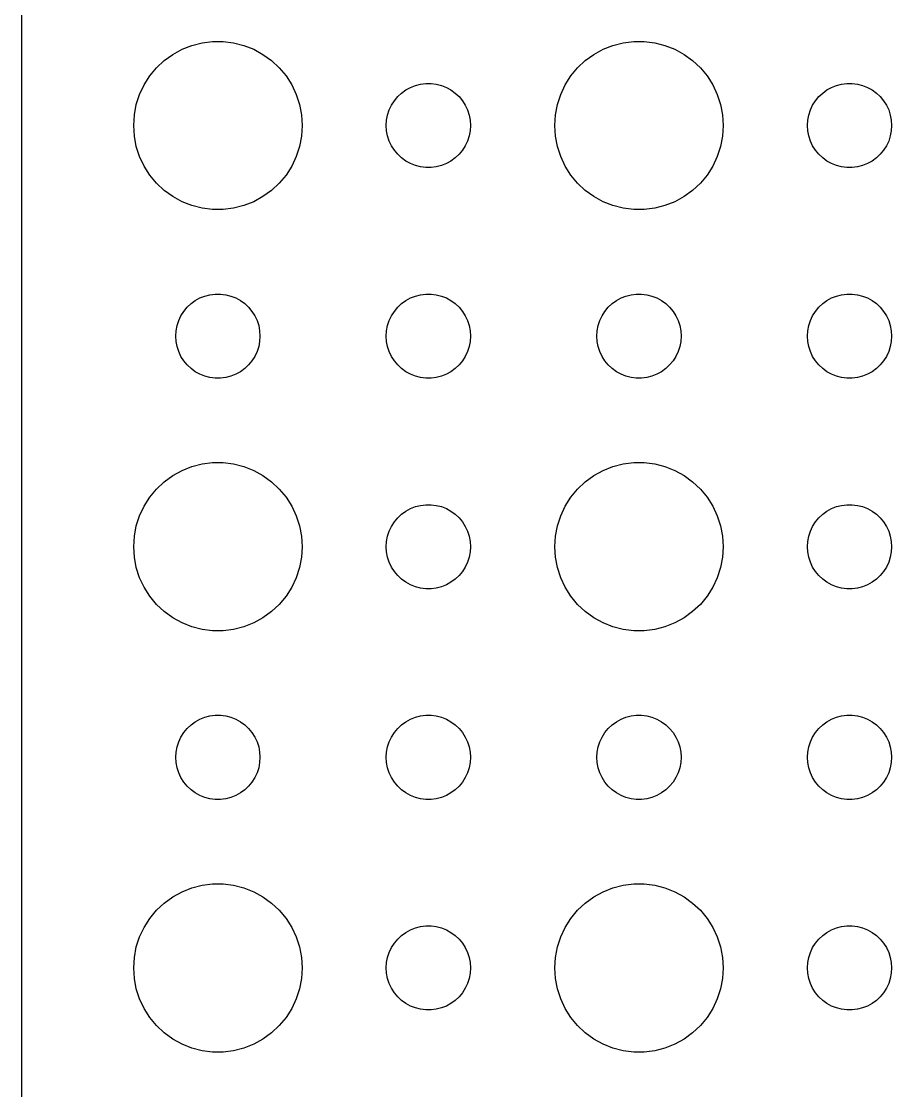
# Model space of a CAD drawing. Header units: metres. Extents: x -134 to 134, y -134 to 134.
# Drawn here: x -134.5 to -103.5, y 63.13 to 101.21 of the extents above; entities that cross this region are included whole.
import ezdxf

# ---------------------------------------------------------------- set-up
doc = ezdxf.new("R2010")
doc.units = ezdxf.units.M

msp = doc.modelspace()

# ---------------------------------------------------------------- linework, layer by layer
for p, q in [((-134.5, 129.5), (-134.5, -129.5)), ((-129.107, 100.033), (-128.777, 100.214)), ((-128.777, 100.214), (-128.427, 100.353)), ((-128.427, 100.353), (-128.062, 100.447)), ((-128.062, 100.447), (-127.688, 100.494)), ((-127.688, 100.494), (-127.312, 100.494)), ((-127.312, 100.494), (-126.938, 100.447)), ((-126.938, 100.447), (-126.573, 100.353)), ((-126.573, 100.353), (-126.223, 100.214)), ((-126.223, 100.214), (-125.893, 100.033)), ((-114.107, 100.033), (-113.777, 100.214)), ((-113.777, 100.214), (-113.427, 100.353)), ((-113.427, 100.353), (-113.062, 100.447)), ((-113.062, 100.447), (-112.688, 100.494)), ((-112.688, 100.494), (-112.312, 100.494)), ((-112.312, 100.494), (-111.938, 100.447)), ((-111.938, 100.447), (-111.573, 100.353)), ((-111.573, 100.353), (-111.223, 100.214)), ((-111.223, 100.214), (-110.893, 100.033)), ((-129.687, 99.5536), (-129.412, 99.8115)), ((-129.412, 99.8115), (-129.107, 100.033)), ((-125.893, 100.033), (-125.588, 99.8115)), ((-125.588, 99.8115), (-125.313, 99.5536)), ((-114.687, 99.5536), (-114.412, 99.8115)), ((-114.412, 99.8115), (-114.107, 100.033)), ((-110.893, 100.033), (-110.588, 99.8115)), ((-110.588, 99.8115), (-110.313, 99.5536)), ((-129.927, 99.2634), (-129.687, 99.5536)), ((-125.313, 99.5536), (-125.073, 99.2634)), ((-114.927, 99.2634), (-114.687, 99.5536)), ((-110.313, 99.5536), (-110.073, 99.2634)), ((-130.129, 98.9453), (-129.927, 99.2634)), ((-125.073, 99.2634), (-124.871, 98.9453)), ((-115.129, 98.9453), (-114.927, 99.2634)), ((-110.073, 99.2634), (-109.871, 98.9453)), ((-130.289, 98.6044), (-130.129, 98.9453)), ((-124.871, 98.9453), (-124.711, 98.6044)), ((-121.093, 98.5268), (-120.956, 98.6558)), ((-120.956, 98.6558), (-120.804, 98.7665)), ((-120.804, 98.7665), (-120.639, 98.8572)), ((-120.639, 98.8572), (-120.464, 98.9266)), ((-120.464, 98.9266), (-120.281, 98.9734)), ((-120.281, 98.9734), (-120.094, 98.997)), ((-120.094, 98.997), (-119.906, 98.997)), ((-119.906, 98.997), (-119.719, 98.9734)), ((-119.719, 98.9734), (-119.536, 98.9266)), ((-119.536, 98.9266), (-119.361, 98.8572)), ((-119.361, 98.8572), (-119.196, 98.7665)), ((-119.196, 98.7665), (-119.044, 98.6558)), ((-119.044, 98.6558), (-118.907, 98.5268)), ((-115.289, 98.6044), (-115.129, 98.9453)), ((-109.871, 98.9453), (-109.711, 98.6044)), ((-106.093, 98.5268), (-105.956, 98.6558)), ((-105.956, 98.6558), (-105.804, 98.7665)), ((-105.804, 98.7665), (-105.639, 98.8572)), ((-105.639, 98.8572), (-105.464, 98.9266)), ((-105.464, 98.9266), (-105.281, 98.9734)), ((-105.281, 98.9734), (-105.094, 98.997)), ((-105.094, 98.997), (-104.906, 98.997)), ((-104.906, 98.997), (-104.719, 98.9734)), ((-104.719, 98.9734), (-104.536, 98.9266)), ((-104.536, 98.9266), (-104.361, 98.8572)), ((-104.361, 98.8572), (-104.196, 98.7665)), ((-104.196, 98.7665), (-104.044, 98.6558)), ((-104.044, 98.6558), (-103.907, 98.5268)), ((-130.476, 97.876), (-130.406, 98.2461)), ((-130.406, 98.2461), (-130.289, 98.6044)), ((-124.711, 98.6044), (-124.594, 98.2461)), ((-124.594, 98.2461), (-124.524, 97.876)), ((-121.314, 98.2226), (-121.214, 98.3817)), ((-121.214, 98.3817), (-121.093, 98.5268)), ((-118.907, 98.5268), (-118.786, 98.3817)), ((-118.786, 98.3817), (-118.686, 98.2226)), ((-115.476, 97.876), (-115.406, 98.2461)), ((-115.406, 98.2461), (-115.289, 98.6044)), ((-109.711, 98.6044), (-109.594, 98.2461)), ((-109.594, 98.2461), (-109.524, 97.876)), ((-106.314, 98.2226), (-106.214, 98.3817)), ((-106.214, 98.3817), (-106.093, 98.5268)), ((-103.907, 98.5268), (-103.786, 98.3817)), ((-103.786, 98.3817), (-103.686, 98.2226)), ((-130.5, 97.5), (-130.476, 97.876)), ((-124.524, 97.876), (-124.5, 97.5)), ((-121.488, 97.688), (-121.453, 97.873)), ((-121.453, 97.873), (-121.395, 98.0522)), ((-121.395, 98.0522), (-121.314, 98.2226)), ((-118.686, 98.2226), (-118.605, 98.0522)), ((-118.605, 98.0522), (-118.547, 97.873)), ((-118.547, 97.873), (-118.512, 97.688)), ((-115.5, 97.5), (-115.476, 97.876)), ((-109.524, 97.876), (-109.5, 97.5)), ((-106.488, 97.688), (-106.453, 97.873)), ((-106.453, 97.873), (-106.395, 98.0522)), ((-106.395, 98.0522), (-106.314, 98.2226)), ((-103.686, 98.2226), (-103.605, 98.0522)), ((-103.605, 98.0522), (-103.547, 97.873)), ((-103.547, 97.873), (-103.512, 97.688)), ((-130.476, 97.124), (-130.5, 97.5)), ((-124.5, 97.5), (-124.524, 97.124)), ((-121.5, 97.5), (-121.488, 97.688)), ((-121.488, 97.312), (-121.5, 97.5)), ((-118.512, 97.688), (-118.5, 97.5)), ((-118.5, 97.5), (-118.512, 97.312)), ((-115.476, 97.124), (-115.5, 97.5)), ((-109.5, 97.5), (-109.524, 97.124)), ((-106.5, 97.5), (-106.488, 97.688)), ((-106.488, 97.312), (-106.5, 97.5)), ((-103.512, 97.688), (-103.5, 97.5)), ((-103.5, 97.5), (-103.512, 97.312)), ((-130.406, 96.7539), (-130.476, 97.124)), ((-124.524, 97.124), (-124.594, 96.7539)), ((-121.453, 97.127), (-121.488, 97.312)), ((-121.395, 96.9478), (-121.453, 97.127)), ((-118.547, 97.127), (-118.605, 96.9478)), ((-118.512, 97.312), (-118.547, 97.127)), ((-115.406, 96.7539), (-115.476, 97.124)), ((-109.524, 97.124), (-109.594, 96.7539)), ((-106.453, 97.127), (-106.488, 97.312)), ((-106.395, 96.9478), (-106.453, 97.127)), ((-103.547, 97.127), (-103.605, 96.9478)), ((-103.512, 97.312), (-103.547, 97.127)), ((-130.289, 96.3956), (-130.406, 96.7539)), ((-124.594, 96.7539), (-124.711, 96.3956)), ((-121.314, 96.7774), (-121.395, 96.9478)), ((-121.214, 96.6183), (-121.314, 96.7774)), ((-118.686, 96.7774), (-118.786, 96.6183)), ((-118.605, 96.9478), (-118.686, 96.7774)), ((-115.289, 96.3956), (-115.406, 96.7539)), ((-109.594, 96.7539), (-109.711, 96.3956)), ((-106.314, 96.7774), (-106.395, 96.9478)), ((-106.214, 96.6183), (-106.314, 96.7774)), ((-103.686, 96.7774), (-103.786, 96.6183)), ((-103.605, 96.9478), (-103.686, 96.7774)), ((-130.129, 96.0547), (-130.289, 96.3956)), ((-124.711, 96.3956), (-124.871, 96.0547)), ((-121.093, 96.4732), (-121.214, 96.6183)), ((-120.956, 96.3442), (-121.093, 96.4732)), ((-120.804, 96.2335), (-120.956, 96.3442)), ((-119.044, 96.3442), (-119.196, 96.2335)), ((-118.907, 96.4732), (-119.044, 96.3442)), ((-118.786, 96.6183), (-118.907, 96.4732)), ((-115.129, 96.0547), (-115.289, 96.3956)), ((-109.711, 96.3956), (-109.871, 96.0547)), ((-106.093, 96.4732), (-106.214, 96.6183)), ((-105.956, 96.3442), (-106.093, 96.4732)), ((-105.804, 96.2335), (-105.956, 96.3442)), ((-104.044, 96.3442), (-104.196, 96.2335)), ((-103.907, 96.4732), (-104.044, 96.3442)), ((-103.786, 96.6183), (-103.907, 96.4732)), ((-129.927, 95.7366), (-130.129, 96.0547)), ((-124.871, 96.0547), (-125.073, 95.7366)), ((-120.639, 96.1428), (-120.804, 96.2335)), ((-120.464, 96.0734), (-120.639, 96.1428)), ((-120.281, 96.0266), (-120.464, 96.0734)), ((-120.094, 96.003), (-120.281, 96.0266)), ((-119.906, 96.003), (-120.094, 96.003)), ((-119.719, 96.0266), (-119.906, 96.003)), ((-119.536, 96.0734), (-119.719, 96.0266)), ((-119.361, 96.1428), (-119.536, 96.0734)), ((-119.196, 96.2335), (-119.361, 96.1428)), ((-114.927, 95.7366), (-115.129, 96.0547)), ((-109.871, 96.0547), (-110.073, 95.7366)), ((-105.639, 96.1428), (-105.804, 96.2335)), ((-105.464, 96.0734), (-105.639, 96.1428)), ((-105.281, 96.0266), (-105.464, 96.0734)), ((-105.094, 96.003), (-105.281, 96.0266)), ((-104.906, 96.003), (-105.094, 96.003)), ((-104.719, 96.0266), (-104.906, 96.003)), ((-104.536, 96.0734), (-104.719, 96.0266)), ((-104.361, 96.1428), (-104.536, 96.0734)), ((-104.196, 96.2335), (-104.361, 96.1428)), ((-129.687, 95.4464), (-129.927, 95.7366)), ((-125.073, 95.7366), (-125.313, 95.4464)), ((-114.687, 95.4464), (-114.927, 95.7366)), ((-110.073, 95.7366), (-110.313, 95.4464)), ((-129.412, 95.1885), (-129.687, 95.4464)), ((-125.313, 95.4464), (-125.588, 95.1885)), ((-114.412, 95.1885), (-114.687, 95.4464)), ((-110.313, 95.4464), (-110.588, 95.1885)), ((-129.107, 94.967), (-129.412, 95.1885)), ((-128.777, 94.7855), (-129.107, 94.967)), ((-125.893, 94.967), (-126.223, 94.7855)), ((-125.588, 95.1885), (-125.893, 94.967)), ((-114.107, 94.967), (-114.412, 95.1885)), ((-113.777, 94.7855), (-114.107, 94.967)), ((-110.893, 94.967), (-111.223, 94.7855)), ((-110.588, 95.1885), (-110.893, 94.967)), ((-128.427, 94.6468), (-128.777, 94.7855)), ((-128.062, 94.5531), (-128.427, 94.6468)), ((-127.688, 94.5059), (-128.062, 94.5531)), ((-127.312, 94.5059), (-127.688, 94.5059)), ((-126.938, 94.5531), (-127.312, 94.5059)), ((-126.573, 94.6468), (-126.938, 94.5531)), ((-126.223, 94.7855), (-126.573, 94.6468)), ((-113.427, 94.6468), (-113.777, 94.7855)), ((-113.062, 94.5531), (-113.427, 94.6468)), ((-112.688, 94.5059), (-113.062, 94.5531)), ((-112.312, 94.5059), (-112.688, 94.5059)), ((-111.938, 94.5531), (-112.312, 94.5059)), ((-111.573, 94.6468), (-111.938, 94.5531)), ((-111.223, 94.7855), (-111.573, 94.6468)), ((-128.139, 91.3572), (-127.964, 91.4266)), ((-127.964, 91.4266), (-127.781, 91.4734)), ((-127.781, 91.4734), (-127.594, 91.497)), ((-127.594, 91.497), (-127.406, 91.497)), ((-127.406, 91.497), (-127.219, 91.4734)), ((-127.219, 91.4734), (-127.036, 91.4266)), ((-127.036, 91.4266), (-126.861, 91.3572)), ((-120.639, 91.3572), (-120.464, 91.4266)), ((-120.464, 91.4266), (-120.281, 91.4734)), ((-120.281, 91.4734), (-120.094, 91.497)), ((-120.094, 91.497), (-119.906, 91.497)), ((-119.906, 91.497), (-119.719, 91.4734)), ((-119.719, 91.4734), (-119.536, 91.4266)), ((-119.536, 91.4266), (-119.361, 91.3572)), ((-113.139, 91.3572), (-112.964, 91.4266)), ((-112.964, 91.4266), (-112.781, 91.4734)), ((-112.781, 91.4734), (-112.594, 91.497)), ((-112.594, 91.497), (-112.406, 91.497)), ((-112.406, 91.497), (-112.219, 91.4734)), ((-112.219, 91.4734), (-112.036, 91.4266)), ((-112.036, 91.4266), (-111.861, 91.3572)), ((-105.639, 91.3572), (-105.464, 91.4266)), ((-105.464, 91.4266), (-105.281, 91.4734)), ((-105.281, 91.4734), (-105.094, 91.497)), ((-105.094, 91.497), (-104.906, 91.497)), ((-104.906, 91.497), (-104.719, 91.4734)), ((-104.719, 91.4734), (-104.536, 91.4266)), ((-104.536, 91.4266), (-104.361, 91.3572)), ((-128.714, 90.8817), (-128.593, 91.0268)), ((-128.593, 91.0268), (-128.456, 91.1558)), ((-128.456, 91.1558), (-128.304, 91.2665)), ((-128.304, 91.2665), (-128.139, 91.3572)), ((-126.861, 91.3572), (-126.696, 91.2665)), ((-126.696, 91.2665), (-126.544, 91.1558)), ((-126.544, 91.1558), (-126.407, 91.0268)), ((-126.407, 91.0268), (-126.286, 90.8817)), ((-121.214, 90.8817), (-121.093, 91.0268)), ((-121.093, 91.0268), (-120.956, 91.1558)), ((-120.956, 91.1558), (-120.804, 91.2665)), ((-120.804, 91.2665), (-120.639, 91.3572)), ((-119.361, 91.3572), (-119.196, 91.2665)), ((-119.196, 91.2665), (-119.044, 91.1558)), ((-119.044, 91.1558), (-118.907, 91.0268)), ((-118.907, 91.0268), (-118.786, 90.8817)), ((-113.714, 90.8817), (-113.593, 91.0268)), ((-113.593, 91.0268), (-113.456, 91.1558)), ((-113.456, 91.1558), (-113.304, 91.2665)), ((-113.304, 91.2665), (-113.139, 91.3572)), ((-111.861, 91.3572), (-111.696, 91.2665)), ((-111.696, 91.2665), (-111.544, 91.1558)), ((-111.544, 91.1558), (-111.407, 91.0268)), ((-111.407, 91.0268), (-111.286, 90.8817)), ((-106.214, 90.8817), (-106.093, 91.0268)), ((-106.093, 91.0268), (-105.956, 91.1558)), ((-105.956, 91.1558), (-105.804, 91.2665)), ((-105.804, 91.2665), (-105.639, 91.3572)), ((-104.361, 91.3572), (-104.196, 91.2665)), ((-104.196, 91.2665), (-104.044, 91.1558)), ((-104.044, 91.1558), (-103.907, 91.0268)), ((-103.907, 91.0268), (-103.786, 90.8817)), ((-128.895, 90.5522), (-128.814, 90.7226)), ((-128.814, 90.7226), (-128.714, 90.8817)), ((-126.286, 90.8817), (-126.186, 90.7226)), ((-126.186, 90.7226), (-126.105, 90.5522)), ((-121.395, 90.5522), (-121.314, 90.7226)), ((-121.314, 90.7226), (-121.214, 90.8817)), ((-118.786, 90.8817), (-118.686, 90.7226)), ((-118.686, 90.7226), (-118.605, 90.5522)), ((-113.895, 90.5522), (-113.814, 90.7226)), ((-113.814, 90.7226), (-113.714, 90.8817)), ((-111.286, 90.8817), (-111.186, 90.7226)), ((-111.186, 90.7226), (-111.105, 90.5522)), ((-106.395, 90.5522), (-106.314, 90.7226)), ((-106.314, 90.7226), (-106.214, 90.8817)), ((-103.786, 90.8817), (-103.686, 90.7226)), ((-103.686, 90.7226), (-103.605, 90.5522)), ((-128.988, 90.188), (-128.953, 90.373)), ((-128.953, 90.373), (-128.895, 90.5522)), ((-126.105, 90.5522), (-126.047, 90.373)), ((-126.047, 90.373), (-126.012, 90.188)), ((-121.488, 90.188), (-121.453, 90.373)), ((-121.453, 90.373), (-121.395, 90.5522)), ((-118.605, 90.5522), (-118.547, 90.373)), ((-118.547, 90.373), (-118.512, 90.188)), ((-113.988, 90.188), (-113.953, 90.373)), ((-113.953, 90.373), (-113.895, 90.5522)), ((-111.105, 90.5522), (-111.047, 90.373)), ((-111.047, 90.373), (-111.012, 90.188)), ((-106.488, 90.188), (-106.453, 90.373)), ((-106.453, 90.373), (-106.395, 90.5522)), ((-103.605, 90.5522), (-103.547, 90.373)), ((-103.547, 90.373), (-103.512, 90.188)), ((-129, 90), (-128.988, 90.188)), ((-128.988, 89.812), (-129, 90)), ((-126.012, 90.188), (-126, 90)), ((-126, 90), (-126.012, 89.812)), ((-121.5, 90), (-121.488, 90.188)), ((-121.488, 89.812), (-121.5, 90)), ((-118.512, 90.188), (-118.5, 90)), ((-118.5, 90), (-118.512, 89.812)), ((-114, 90), (-113.988, 90.188)), ((-113.988, 89.812), (-114, 90)), ((-111.012, 90.188), (-111, 90)), ((-111, 90), (-111.012, 89.812)), ((-106.5, 90), (-106.488, 90.188)), ((-106.488, 89.812), (-106.5, 90)), ((-103.512, 90.188), (-103.5, 90)), ((-103.5, 90), (-103.512, 89.812)), ((-128.953, 89.627), (-128.988, 89.812)), ((-128.895, 89.4478), (-128.953, 89.627)), ((-126.047, 89.627), (-126.105, 89.4478)), ((-126.012, 89.812), (-126.047, 89.627)), ((-121.453, 89.627), (-121.488, 89.812)), ((-121.395, 89.4478), (-121.453, 89.627)), ((-118.547, 89.627), (-118.605, 89.4478)), ((-118.512, 89.812), (-118.547, 89.627)), ((-113.953, 89.627), (-113.988, 89.812)), ((-113.895, 89.4478), (-113.953, 89.627)), ((-111.047, 89.627), (-111.105, 89.4478)), ((-111.012, 89.812), (-111.047, 89.627)), ((-106.453, 89.627), (-106.488, 89.812)), ((-106.395, 89.4478), (-106.453, 89.627)), ((-103.547, 89.627), (-103.605, 89.4478)), ((-103.512, 89.812), (-103.547, 89.627)), ((-128.814, 89.2774), (-128.895, 89.4478)), ((-128.714, 89.1183), (-128.814, 89.2774)), ((-128.593, 88.9732), (-128.714, 89.1183)), ((-126.286, 89.1183), (-126.407, 88.9732)), ((-126.186, 89.2774), (-126.286, 89.1183)), ((-126.105, 89.4478), (-126.186, 89.2774)), ((-121.314, 89.2774), (-121.395, 89.4478)), ((-121.214, 89.1183), (-121.314, 89.2774)), ((-121.093, 88.9732), (-121.214, 89.1183)), ((-118.786, 89.1183), (-118.907, 88.9732)), ((-118.686, 89.2774), (-118.786, 89.1183)), ((-118.605, 89.4478), (-118.686, 89.2774)), ((-113.814, 89.2774), (-113.895, 89.4478)), ((-113.714, 89.1183), (-113.814, 89.2774)), ((-113.593, 88.9732), (-113.714, 89.1183)), ((-111.286, 89.1183), (-111.407, 88.9732)), ((-111.186, 89.2774), (-111.286, 89.1183)), ((-111.105, 89.4478), (-111.186, 89.2774)), ((-106.314, 89.2774), (-106.395, 89.4478)), ((-106.214, 89.1183), (-106.314, 89.2774)), ((-106.093, 88.9732), (-106.214, 89.1183)), ((-103.786, 89.1183), (-103.907, 88.9732)), ((-103.686, 89.2774), (-103.786, 89.1183)), ((-103.605, 89.4478), (-103.686, 89.2774)), ((-128.456, 88.8442), (-128.593, 88.9732)), ((-128.304, 88.7335), (-128.456, 88.8442)), ((-128.139, 88.6428), (-128.304, 88.7335)), ((-126.696, 88.7335), (-126.861, 88.6428)), ((-126.544, 88.8442), (-126.696, 88.7335)), ((-126.407, 88.9732), (-126.544, 88.8442)), ((-120.956, 88.8442), (-121.093, 88.9732)), ((-120.804, 88.7335), (-120.956, 88.8442)), ((-120.639, 88.6428), (-120.804, 88.7335)), ((-119.196, 88.7335), (-119.361, 88.6428)), ((-119.044, 88.8442), (-119.196, 88.7335)), ((-118.907, 88.9732), (-119.044, 88.8442)), ((-113.456, 88.8442), (-113.593, 88.9732)), ((-113.304, 88.7335), (-113.456, 88.8442)), ((-113.139, 88.6428), (-113.304, 88.7335)), ((-111.696, 88.7335), (-111.861, 88.6428)), ((-111.544, 88.8442), (-111.696, 88.7335)), ((-111.407, 88.9732), (-111.544, 88.8442)), ((-105.956, 88.8442), (-106.093, 88.9732)), ((-105.804, 88.7335), (-105.956, 88.8442)), ((-105.639, 88.6428), (-105.804, 88.7335)), ((-104.196, 88.7335), (-104.361, 88.6428)), ((-104.044, 88.8442), (-104.196, 88.7335)), ((-103.907, 88.9732), (-104.044, 88.8442)), ((-127.964, 88.5734), (-128.139, 88.6428)), ((-127.781, 88.5266), (-127.964, 88.5734)), ((-127.594, 88.503), (-127.781, 88.5266)), ((-127.406, 88.503), (-127.594, 88.503)), ((-127.219, 88.5266), (-127.406, 88.503)), ((-127.036, 88.5734), (-127.219, 88.5266)), ((-126.861, 88.6428), (-127.036, 88.5734)), ((-120.464, 88.5734), (-120.639, 88.6428)), ((-120.281, 88.5266), (-120.464, 88.5734)), ((-120.094, 88.503), (-120.281, 88.5266)), ((-119.906, 88.503), (-120.094, 88.503)), ((-119.719, 88.5266), (-119.906, 88.503)), ((-119.536, 88.5734), (-119.719, 88.5266)), ((-119.361, 88.6428), (-119.536, 88.5734)), ((-112.964, 88.5734), (-113.139, 88.6428)), ((-112.781, 88.5266), (-112.964, 88.5734)), ((-112.594, 88.503), (-112.781, 88.5266)), ((-112.406, 88.503), (-112.594, 88.503)), ((-112.219, 88.5266), (-112.406, 88.503)), ((-112.036, 88.5734), (-112.219, 88.5266)), ((-111.861, 88.6428), (-112.036, 88.5734)), ((-105.464, 88.5734), (-105.639, 88.6428)), ((-105.281, 88.5266), (-105.464, 88.5734)), ((-105.094, 88.503), (-105.281, 88.5266)), ((-104.906, 88.503), (-105.094, 88.503)), ((-104.719, 88.5266), (-104.906, 88.503)), ((-104.536, 88.5734), (-104.719, 88.5266)), ((-104.361, 88.6428), (-104.536, 88.5734)), ((-128.777, 85.2145), (-128.427, 85.3532)), ((-128.427, 85.3532), (-128.062, 85.4469)), ((-128.062, 85.4469), (-127.688, 85.4941)), ((-127.688, 85.4941), (-127.312, 85.4941)), ((-127.312, 85.4941), (-126.938, 85.4469)), ((-126.938, 85.4469), (-126.573, 85.3532)), ((-126.573, 85.3532), (-126.223, 85.2145)), ((-113.777, 85.2145), (-113.427, 85.3532)), ((-113.427, 85.3532), (-113.062, 85.4469)), ((-113.062, 85.4469), (-112.688, 85.4941)), ((-112.688, 85.4941), (-112.312, 85.4941)), ((-112.312, 85.4941), (-111.938, 85.4469)), ((-111.938, 85.4469), (-111.573, 85.3532)), ((-111.573, 85.3532), (-111.223, 85.2145)), ((-129.412, 84.8115), (-129.107, 85.033)), ((-129.107, 85.033), (-128.777, 85.2145)), ((-126.223, 85.2145), (-125.893, 85.033)), ((-125.893, 85.033), (-125.588, 84.8115)), ((-114.412, 84.8115), (-114.107, 85.033)), ((-114.107, 85.033), (-113.777, 85.2145)), ((-111.223, 85.2145), (-110.893, 85.033)), ((-110.893, 85.033), (-110.588, 84.8115)), ((-129.927, 84.2634), (-129.687, 84.5536)), ((-129.687, 84.5536), (-129.412, 84.8115)), ((-125.588, 84.8115), (-125.313, 84.5536)), ((-125.313, 84.5536), (-125.073, 84.2634)), ((-114.927, 84.2634), (-114.687, 84.5536)), ((-114.687, 84.5536), (-114.412, 84.8115)), ((-110.588, 84.8115), (-110.313, 84.5536)), ((-110.313, 84.5536), (-110.073, 84.2634)), ((-130.129, 83.9453), (-129.927, 84.2634)), ((-125.073, 84.2634), (-124.871, 83.9453)), ((-115.129, 83.9453), (-114.927, 84.2634)), ((-110.073, 84.2634), (-109.871, 83.9453)), ((-130.289, 83.6044), (-130.129, 83.9453)), ((-124.871, 83.9453), (-124.711, 83.6044)), ((-120.804, 83.7665), (-120.639, 83.8572)), ((-120.639, 83.8572), (-120.464, 83.9266)), ((-120.464, 83.9266), (-120.281, 83.9734)), ((-120.281, 83.9734), (-120.094, 83.997)), ((-120.094, 83.997), (-119.906, 83.997)), ((-119.906, 83.997), (-119.719, 83.9734)), ((-119.719, 83.9734), (-119.536, 83.9266)), ((-119.536, 83.9266), (-119.361, 83.8572)), ((-119.361, 83.8572), (-119.196, 83.7665)), ((-115.289, 83.6044), (-115.129, 83.9453)), ((-109.871, 83.9453), (-109.711, 83.6044)), ((-105.804, 83.7665), (-105.639, 83.8572)), ((-105.639, 83.8572), (-105.464, 83.9266)), ((-105.464, 83.9266), (-105.281, 83.9734)), ((-105.281, 83.9734), (-105.094, 83.997)), ((-105.094, 83.997), (-104.906, 83.997)), ((-104.906, 83.997), (-104.719, 83.9734)), ((-104.719, 83.9734), (-104.536, 83.9266)), ((-104.536, 83.9266), (-104.361, 83.8572)), ((-104.361, 83.8572), (-104.196, 83.7665)), ((-130.406, 83.2461), (-130.289, 83.6044)), ((-124.711, 83.6044), (-124.594, 83.2461)), ((-121.214, 83.3817), (-121.093, 83.5268)), ((-121.093, 83.5268), (-120.956, 83.6558)), ((-120.956, 83.6558), (-120.804, 83.7665)), ((-119.196, 83.7665), (-119.044, 83.6558)), ((-119.044, 83.6558), (-118.907, 83.5268)), ((-118.907, 83.5268), (-118.786, 83.3817)), ((-115.406, 83.2461), (-115.289, 83.6044)), ((-109.711, 83.6044), (-109.594, 83.2461)), ((-106.214, 83.3817), (-106.093, 83.5268)), ((-106.093, 83.5268), (-105.956, 83.6558)), ((-105.956, 83.6558), (-105.804, 83.7665)), ((-104.196, 83.7665), (-104.044, 83.6558)), ((-104.044, 83.6558), (-103.907, 83.5268)), ((-103.907, 83.5268), (-103.786, 83.3817)), ((-130.476, 82.876), (-130.406, 83.2461)), ((-124.594, 83.2461), (-124.524, 82.876)), ((-121.453, 82.873), (-121.395, 83.0522)), ((-121.395, 83.0522), (-121.314, 83.2226)), ((-121.314, 83.2226), (-121.214, 83.3817)), ((-118.786, 83.3817), (-118.686, 83.2226)), ((-118.686, 83.2226), (-118.605, 83.0522)), ((-118.605, 83.0522), (-118.547, 82.873)), ((-115.476, 82.876), (-115.406, 83.2461)), ((-109.594, 83.2461), (-109.524, 82.876)), ((-106.453, 82.873), (-106.395, 83.0522)), ((-106.395, 83.0522), (-106.314, 83.2226)), ((-106.314, 83.2226), (-106.214, 83.3817)), ((-103.786, 83.3817), (-103.686, 83.2226)), ((-103.686, 83.2226), (-103.605, 83.0522)), ((-103.605, 83.0522), (-103.547, 82.873)), ((-130.5, 82.5), (-130.476, 82.876)), ((-124.524, 82.876), (-124.5, 82.5)), ((-121.5, 82.5), (-121.488, 82.688)), ((-121.488, 82.688), (-121.453, 82.873)), ((-118.547, 82.873), (-118.512, 82.688)), ((-118.512, 82.688), (-118.5, 82.5)), ((-115.5, 82.5), (-115.476, 82.876)), ((-109.524, 82.876), (-109.5, 82.5)), ((-106.5, 82.5), (-106.488, 82.688)), ((-106.488, 82.688), (-106.453, 82.873)), ((-103.547, 82.873), (-103.512, 82.688)), ((-103.512, 82.688), (-103.5, 82.5)), ((-130.476, 82.124), (-130.5, 82.5)), ((-124.5, 82.5), (-124.524, 82.124)), ((-121.488, 82.312), (-121.5, 82.5)), ((-121.453, 82.127), (-121.488, 82.312)), ((-118.512, 82.312), (-118.547, 82.127)), ((-118.5, 82.5), (-118.512, 82.312)), ((-115.476, 82.124), (-115.5, 82.5)), ((-109.5, 82.5), (-109.524, 82.124)), ((-106.488, 82.312), (-106.5, 82.5)), ((-106.453, 82.127), (-106.488, 82.312)), ((-103.512, 82.312), (-103.547, 82.127)), ((-103.5, 82.5), (-103.512, 82.312)), ((-130.406, 81.7539), (-130.476, 82.124)), ((-124.524, 82.124), (-124.594, 81.7539)), ((-121.395, 81.9478), (-121.453, 82.127)), ((-121.314, 81.7774), (-121.395, 81.9478)), ((-118.605, 81.9478), (-118.686, 81.7774)), ((-118.547, 82.127), (-118.605, 81.9478)), ((-115.406, 81.7539), (-115.476, 82.124)), ((-109.524, 82.124), (-109.594, 81.7539)), ((-106.395, 81.9478), (-106.453, 82.127)), ((-106.314, 81.7774), (-106.395, 81.9478)), ((-103.605, 81.9478), (-103.686, 81.7774)), ((-103.547, 82.127), (-103.605, 81.9478)), ((-130.289, 81.3956), (-130.406, 81.7539)), ((-124.594, 81.7539), (-124.711, 81.3956)), ((-121.214, 81.6183), (-121.314, 81.7774)), ((-121.093, 81.4732), (-121.214, 81.6183)), ((-118.786, 81.6183), (-118.907, 81.4732)), ((-118.686, 81.7774), (-118.786, 81.6183)), ((-115.289, 81.3956), (-115.406, 81.7539)), ((-109.594, 81.7539), (-109.711, 81.3956)), ((-106.214, 81.6183), (-106.314, 81.7774)), ((-106.093, 81.4732), (-106.214, 81.6183)), ((-103.786, 81.6183), (-103.907, 81.4732)), ((-103.686, 81.7774), (-103.786, 81.6183)), ((-130.129, 81.0547), (-130.289, 81.3956)), ((-124.711, 81.3956), (-124.871, 81.0547)), ((-120.956, 81.3442), (-121.093, 81.4732)), ((-120.804, 81.2335), (-120.956, 81.3442)), ((-120.639, 81.1428), (-120.804, 81.2335)), ((-120.464, 81.0734), (-120.639, 81.1428)), ((-119.361, 81.1428), (-119.536, 81.0734)), ((-119.196, 81.2335), (-119.361, 81.1428)), ((-119.044, 81.3442), (-119.196, 81.2335)), ((-118.907, 81.4732), (-119.044, 81.3442)), ((-115.129, 81.0547), (-115.289, 81.3956)), ((-109.711, 81.3956), (-109.871, 81.0547)), ((-105.956, 81.3442), (-106.093, 81.4732)), ((-105.804, 81.2335), (-105.956, 81.3442)), ((-105.639, 81.1428), (-105.804, 81.2335)), ((-105.464, 81.0734), (-105.639, 81.1428)), ((-104.361, 81.1428), (-104.536, 81.0734)), ((-104.196, 81.2335), (-104.361, 81.1428)), ((-104.044, 81.3442), (-104.196, 81.2335)), ((-103.907, 81.4732), (-104.044, 81.3442)), ((-129.927, 80.7366), (-130.129, 81.0547)), ((-129.687, 80.4464), (-129.927, 80.7366)), ((-125.073, 80.7366), (-125.313, 80.4464)), ((-124.871, 81.0547), (-125.073, 80.7366)), ((-120.281, 81.0266), (-120.464, 81.0734)), ((-120.094, 81.003), (-120.281, 81.0266)), ((-119.906, 81.003), (-120.094, 81.003)), ((-119.719, 81.0266), (-119.906, 81.003)), ((-119.536, 81.0734), (-119.719, 81.0266)), ((-114.927, 80.7366), (-115.129, 81.0547)), ((-114.687, 80.4464), (-114.927, 80.7366)), ((-110.073, 80.7366), (-110.313, 80.4464)), ((-109.871, 81.0547), (-110.073, 80.7366)), ((-105.281, 81.0266), (-105.464, 81.0734)), ((-105.094, 81.003), (-105.281, 81.0266)), ((-104.906, 81.003), (-105.094, 81.003)), ((-104.719, 81.0266), (-104.906, 81.003)), ((-104.536, 81.0734), (-104.719, 81.0266)), ((-129.412, 80.1885), (-129.687, 80.4464)), ((-125.313, 80.4464), (-125.588, 80.1885)), ((-114.412, 80.1885), (-114.687, 80.4464)), ((-110.313, 80.4464), (-110.588, 80.1885)), ((-129.107, 79.967), (-129.412, 80.1885)), ((-128.777, 79.7855), (-129.107, 79.967)), ((-125.893, 79.967), (-126.223, 79.7855)), ((-125.588, 80.1885), (-125.893, 79.967)), ((-114.107, 79.967), (-114.412, 80.1885)), ((-113.777, 79.7855), (-114.107, 79.967)), ((-110.893, 79.967), (-111.223, 79.7855)), ((-110.588, 80.1885), (-110.893, 79.967)), ((-128.427, 79.6468), (-128.777, 79.7855)), ((-128.062, 79.5531), (-128.427, 79.6468)), ((-126.573, 79.6468), (-126.938, 79.5531)), ((-126.223, 79.7855), (-126.573, 79.6468)), ((-113.427, 79.6468), (-113.777, 79.7855)), ((-113.062, 79.5531), (-113.427, 79.6468)), ((-111.573, 79.6468), (-111.938, 79.5531)), ((-111.223, 79.7855), (-111.573, 79.6468)), ((-127.688, 79.5059), (-128.062, 79.5531)), ((-127.312, 79.5059), (-127.688, 79.5059)), ((-126.938, 79.5531), (-127.312, 79.5059)), ((-112.688, 79.5059), (-113.062, 79.5531)), ((-112.312, 79.5059), (-112.688, 79.5059)), ((-111.938, 79.5531), (-112.312, 79.5059)), ((-128.593, 76.0268), (-128.456, 76.1558)), ((-128.456, 76.1558), (-128.304, 76.2665)), ((-128.304, 76.2665), (-128.139, 76.3572)), ((-128.139, 76.3572), (-127.964, 76.4266)), ((-127.964, 76.4266), (-127.781, 76.4734)), ((-127.781, 76.4734), (-127.594, 76.497)), ((-127.594, 76.497), (-127.406, 76.497)), ((-127.406, 76.497), (-127.219, 76.4734)), ((-127.219, 76.4734), (-127.036, 76.4266)), ((-127.036, 76.4266), (-126.861, 76.3572)), ((-126.861, 76.3572), (-126.696, 76.2665)), ((-126.696, 76.2665), (-126.544, 76.1558)), ((-126.544, 76.1558), (-126.407, 76.0268)), ((-121.093, 76.0268), (-120.956, 76.1558)), ((-120.956, 76.1558), (-120.804, 76.2665)), ((-120.804, 76.2665), (-120.639, 76.3572)), ((-120.639, 76.3572), (-120.464, 76.4266)), ((-120.464, 76.4266), (-120.281, 76.4734)), ((-120.281, 76.4734), (-120.094, 76.497)), ((-120.094, 76.497), (-119.906, 76.497)), ((-119.906, 76.497), (-119.719, 76.4734)), ((-119.719, 76.4734), (-119.536, 76.4266)), ((-119.536, 76.4266), (-119.361, 76.3572)), ((-119.361, 76.3572), (-119.196, 76.2665)), ((-119.196, 76.2665), (-119.044, 76.1558)), ((-119.044, 76.1558), (-118.907, 76.0268)), ((-113.593, 76.0268), (-113.456, 76.1558)), ((-113.456, 76.1558), (-113.304, 76.2665)), ((-113.304, 76.2665), (-113.139, 76.3572)), ((-113.139, 76.3572), (-112.964, 76.4266)), ((-112.964, 76.4266), (-112.781, 76.4734)), ((-112.781, 76.4734), (-112.594, 76.497)), ((-112.594, 76.497), (-112.406, 76.497)), ((-112.406, 76.497), (-112.219, 76.4734)), ((-112.219, 76.4734), (-112.036, 76.4266)), ((-112.036, 76.4266), (-111.861, 76.3572)), ((-111.861, 76.3572), (-111.696, 76.2665)), ((-111.696, 76.2665), (-111.544, 76.1558)), ((-111.544, 76.1558), (-111.407, 76.0268)), ((-106.093, 76.0268), (-105.956, 76.1558)), ((-105.956, 76.1558), (-105.804, 76.2665)), ((-105.804, 76.2665), (-105.639, 76.3572)), ((-105.639, 76.3572), (-105.464, 76.4266)), ((-105.464, 76.4266), (-105.281, 76.4734)), ((-105.281, 76.4734), (-105.094, 76.497)), ((-105.094, 76.497), (-104.906, 76.497)), ((-104.906, 76.497), (-104.719, 76.4734)), ((-104.719, 76.4734), (-104.536, 76.4266)), ((-104.536, 76.4266), (-104.361, 76.3572)), ((-104.361, 76.3572), (-104.196, 76.2665)), ((-104.196, 76.2665), (-104.044, 76.1558)), ((-104.044, 76.1558), (-103.907, 76.0268)), ((-128.814, 75.7226), (-128.714, 75.8817)), ((-128.714, 75.8817), (-128.593, 76.0268)), ((-126.407, 76.0268), (-126.286, 75.8817)), ((-126.286, 75.8817), (-126.186, 75.7226)), ((-121.314, 75.7226), (-121.214, 75.8817)), ((-121.214, 75.8817), (-121.093, 76.0268)), ((-118.907, 76.0268), (-118.786, 75.8817)), ((-118.786, 75.8817), (-118.686, 75.7226)), ((-113.814, 75.7226), (-113.714, 75.8817)), ((-113.714, 75.8817), (-113.593, 76.0268)), ((-111.407, 76.0268), (-111.286, 75.8817)), ((-111.286, 75.8817), (-111.186, 75.7226)), ((-106.314, 75.7226), (-106.214, 75.8817)), ((-106.214, 75.8817), (-106.093, 76.0268)), ((-103.907, 76.0268), (-103.786, 75.8817)), ((-103.786, 75.8817), (-103.686, 75.7226)), ((-128.953, 75.373), (-128.895, 75.5522)), ((-128.895, 75.5522), (-128.814, 75.7226)), ((-126.186, 75.7226), (-126.105, 75.5522)), ((-126.105, 75.5522), (-126.047, 75.373)), ((-121.453, 75.373), (-121.395, 75.5522)), ((-121.395, 75.5522), (-121.314, 75.7226)), ((-118.686, 75.7226), (-118.605, 75.5522)), ((-118.605, 75.5522), (-118.547, 75.373)), ((-113.953, 75.373), (-113.895, 75.5522)), ((-113.895, 75.5522), (-113.814, 75.7226)), ((-111.186, 75.7226), (-111.105, 75.5522)), ((-111.105, 75.5522), (-111.047, 75.373)), ((-106.453, 75.373), (-106.395, 75.5522)), ((-106.395, 75.5522), (-106.314, 75.7226)), ((-103.686, 75.7226), (-103.605, 75.5522)), ((-103.605, 75.5522), (-103.547, 75.373)), ((-129, 75), (-128.988, 75.188)), ((-128.988, 75.188), (-128.953, 75.373)), ((-126.047, 75.373), (-126.012, 75.188)), ((-126.012, 75.188), (-126, 75)), ((-121.5, 75), (-121.488, 75.188)), ((-121.488, 75.188), (-121.453, 75.373)), ((-118.547, 75.373), (-118.512, 75.188)), ((-118.512, 75.188), (-118.5, 75)), ((-114, 75), (-113.988, 75.188)), ((-113.988, 75.188), (-113.953, 75.373)), ((-111.047, 75.373), (-111.012, 75.188)), ((-111.012, 75.188), (-111, 75)), ((-106.5, 75), (-106.488, 75.188)), ((-106.488, 75.188), (-106.453, 75.373)), ((-103.547, 75.373), (-103.512, 75.188)), ((-103.512, 75.188), (-103.5, 75)), ((-128.988, 74.812), (-129, 75)), ((-128.953, 74.627), (-128.988, 74.812)), ((-126.012, 74.812), (-126.047, 74.627)), ((-126, 75), (-126.012, 74.812)), ((-121.488, 74.812), (-121.5, 75)), ((-121.453, 74.627), (-121.488, 74.812)), ((-118.512, 74.812), (-118.547, 74.627)), ((-118.5, 75), (-118.512, 74.812)), ((-113.988, 74.812), (-114, 75)), ((-113.953, 74.627), (-113.988, 74.812)), ((-111.012, 74.812), (-111.047, 74.627)), ((-111, 75), (-111.012, 74.812)), ((-106.488, 74.812), (-106.5, 75)), ((-106.453, 74.627), (-106.488, 74.812)), ((-103.512, 74.812), (-103.547, 74.627)), ((-103.5, 75), (-103.512, 74.812)), ((-128.895, 74.4478), (-128.953, 74.627)), ((-128.814, 74.2774), (-128.895, 74.4478)), ((-128.714, 74.1183), (-128.814, 74.2774)), ((-126.186, 74.2774), (-126.286, 74.1183)), ((-126.105, 74.4478), (-126.186, 74.2774)), ((-126.047, 74.627), (-126.105, 74.4478)), ((-121.395, 74.4478), (-121.453, 74.627)), ((-121.314, 74.2774), (-121.395, 74.4478)), ((-121.214, 74.1183), (-121.314, 74.2774)), ((-118.686, 74.2774), (-118.786, 74.1183)), ((-118.605, 74.4478), (-118.686, 74.2774)), ((-118.547, 74.627), (-118.605, 74.4478)), ((-113.895, 74.4478), (-113.953, 74.627)), ((-113.814, 74.2774), (-113.895, 74.4478)), ((-113.714, 74.1183), (-113.814, 74.2774)), ((-111.186, 74.2774), (-111.286, 74.1183)), ((-111.105, 74.4478), (-111.186, 74.2774)), ((-111.047, 74.627), (-111.105, 74.4478)), ((-106.395, 74.4478), (-106.453, 74.627)), ((-106.314, 74.2774), (-106.395, 74.4478)), ((-106.214, 74.1183), (-106.314, 74.2774)), ((-103.686, 74.2774), (-103.786, 74.1183)), ((-103.605, 74.4478), (-103.686, 74.2774)), ((-103.547, 74.627), (-103.605, 74.4478)), ((-128.593, 73.9732), (-128.714, 74.1183)), ((-128.456, 73.8442), (-128.593, 73.9732)), ((-126.407, 73.9732), (-126.544, 73.8442)), ((-126.286, 74.1183), (-126.407, 73.9732)), ((-121.093, 73.9732), (-121.214, 74.1183)), ((-120.956, 73.8442), (-121.093, 73.9732)), ((-118.907, 73.9732), (-119.044, 73.8442)), ((-118.786, 74.1183), (-118.907, 73.9732)), ((-113.593, 73.9732), (-113.714, 74.1183)), ((-113.456, 73.8442), (-113.593, 73.9732)), ((-111.407, 73.9732), (-111.544, 73.8442)), ((-111.286, 74.1183), (-111.407, 73.9732)), ((-106.093, 73.9732), (-106.214, 74.1183)), ((-105.956, 73.8442), (-106.093, 73.9732)), ((-103.907, 73.9732), (-104.044, 73.8442)), ((-103.786, 74.1183), (-103.907, 73.9732)), ((-128.304, 73.7335), (-128.456, 73.8442)), ((-128.139, 73.6428), (-128.304, 73.7335)), ((-127.964, 73.5734), (-128.139, 73.6428)), ((-127.781, 73.5266), (-127.964, 73.5734)), ((-127.594, 73.503), (-127.781, 73.5266)), ((-127.406, 73.503), (-127.594, 73.503)), ((-127.219, 73.5266), (-127.406, 73.503)), ((-127.036, 73.5734), (-127.219, 73.5266)), ((-126.861, 73.6428), (-127.036, 73.5734)), ((-126.696, 73.7335), (-126.861, 73.6428)), ((-126.544, 73.8442), (-126.696, 73.7335)), ((-120.804, 73.7335), (-120.956, 73.8442)), ((-120.639, 73.6428), (-120.804, 73.7335)), ((-120.464, 73.5734), (-120.639, 73.6428)), ((-120.281, 73.5266), (-120.464, 73.5734)), ((-120.094, 73.503), (-120.281, 73.5266)), ((-119.906, 73.503), (-120.094, 73.503)), ((-119.719, 73.5266), (-119.906, 73.503)), ((-119.536, 73.5734), (-119.719, 73.5266)), ((-119.361, 73.6428), (-119.536, 73.5734)), ((-119.196, 73.7335), (-119.361, 73.6428)), ((-119.044, 73.8442), (-119.196, 73.7335)), ((-113.304, 73.7335), (-113.456, 73.8442)), ((-113.139, 73.6428), (-113.304, 73.7335)), ((-112.964, 73.5734), (-113.139, 73.6428)), ((-112.781, 73.5266), (-112.964, 73.5734)), ((-112.594, 73.503), (-112.781, 73.5266)), ((-112.406, 73.503), (-112.594, 73.503)), ((-112.219, 73.5266), (-112.406, 73.503)), ((-112.036, 73.5734), (-112.219, 73.5266)), ((-111.861, 73.6428), (-112.036, 73.5734)), ((-111.696, 73.7335), (-111.861, 73.6428)), ((-111.544, 73.8442), (-111.696, 73.7335)), ((-105.804, 73.7335), (-105.956, 73.8442)), ((-105.639, 73.6428), (-105.804, 73.7335)), ((-105.464, 73.5734), (-105.639, 73.6428)), ((-105.281, 73.5266), (-105.464, 73.5734)), ((-105.094, 73.503), (-105.281, 73.5266)), ((-104.906, 73.503), (-105.094, 73.503)), ((-104.719, 73.5266), (-104.906, 73.503)), ((-104.536, 73.5734), (-104.719, 73.5266)), ((-104.361, 73.6428), (-104.536, 73.5734)), ((-104.196, 73.7335), (-104.361, 73.6428)), ((-104.044, 73.8442), (-104.196, 73.7335)), ((-128.427, 70.3532), (-128.062, 70.4469)), ((-128.062, 70.4469), (-127.688, 70.4941)), ((-127.688, 70.4941), (-127.312, 70.4941)), ((-127.312, 70.4941), (-126.938, 70.4469)), ((-126.938, 70.4469), (-126.573, 70.3532)), ((-113.427, 70.3532), (-113.062, 70.4469)), ((-113.062, 70.4469), (-112.688, 70.4941)), ((-112.688, 70.4941), (-112.312, 70.4941)), ((-112.312, 70.4941), (-111.938, 70.4469)), ((-111.938, 70.4469), (-111.573, 70.3532)), ((-129.107, 70.033), (-128.777, 70.2145)), ((-128.777, 70.2145), (-128.427, 70.3532)), ((-126.573, 70.3532), (-126.223, 70.2145)), ((-126.223, 70.2145), (-125.893, 70.033)), ((-114.107, 70.033), (-113.777, 70.2145)), ((-113.777, 70.2145), (-113.427, 70.3532)), ((-111.573, 70.3532), (-111.223, 70.2145)), ((-111.223, 70.2145), (-110.893, 70.033)), ((-129.687, 69.5536), (-129.412, 69.8115)), ((-129.412, 69.8115), (-129.107, 70.033)), ((-125.893, 70.033), (-125.588, 69.8115)), ((-125.588, 69.8115), (-125.313, 69.5536)), ((-114.687, 69.5536), (-114.412, 69.8115)), ((-114.412, 69.8115), (-114.107, 70.033)), ((-110.893, 70.033), (-110.588, 69.8115)), ((-110.588, 69.8115), (-110.313, 69.5536)), ((-129.927, 69.2634), (-129.687, 69.5536)), ((-125.313, 69.5536), (-125.073, 69.2634)), ((-114.927, 69.2634), (-114.687, 69.5536)), ((-110.313, 69.5536), (-110.073, 69.2634)), ((-130.289, 68.6044), (-130.129, 68.9453)), ((-130.129, 68.9453), (-129.927, 69.2634)), ((-125.073, 69.2634), (-124.871, 68.9453)), ((-124.871, 68.9453), (-124.711, 68.6044)), ((-120.639, 68.8572), (-120.464, 68.9266)), ((-120.464, 68.9266), (-120.281, 68.9734)), ((-120.281, 68.9734), (-120.094, 68.997)), ((-120.094, 68.997), (-119.906, 68.997)), ((-119.906, 68.997), (-119.719, 68.9734)), ((-119.719, 68.9734), (-119.536, 68.9266)), ((-119.536, 68.9266), (-119.361, 68.8572)), ((-115.289, 68.6044), (-115.129, 68.9453)), ((-115.129, 68.9453), (-114.927, 69.2634)), ((-110.073, 69.2634), (-109.871, 68.9453)), ((-109.871, 68.9453), (-109.711, 68.6044)), ((-105.639, 68.8572), (-105.464, 68.9266)), ((-105.464, 68.9266), (-105.281, 68.9734)), ((-105.281, 68.9734), (-105.094, 68.997)), ((-105.094, 68.997), (-104.906, 68.997)), ((-104.906, 68.997), (-104.719, 68.9734)), ((-104.719, 68.9734), (-104.536, 68.9266)), ((-104.536, 68.9266), (-104.361, 68.8572)), ((-130.406, 68.2461), (-130.289, 68.6044)), ((-124.711, 68.6044), (-124.594, 68.2461)), ((-121.093, 68.5268), (-120.956, 68.6558)), ((-120.956, 68.6558), (-120.804, 68.7665)), ((-120.804, 68.7665), (-120.639, 68.8572)), ((-119.361, 68.8572), (-119.196, 68.7665)), ((-119.196, 68.7665), (-119.044, 68.6558)), ((-119.044, 68.6558), (-118.907, 68.5268)), ((-115.406, 68.2461), (-115.289, 68.6044)), ((-109.711, 68.6044), (-109.594, 68.2461)), ((-106.093, 68.5268), (-105.956, 68.6558)), ((-105.956, 68.6558), (-105.804, 68.7665)), ((-105.804, 68.7665), (-105.639, 68.8572)), ((-104.361, 68.8572), (-104.196, 68.7665)), ((-104.196, 68.7665), (-104.044, 68.6558)), ((-104.044, 68.6558), (-103.907, 68.5268)), ((-130.476, 67.876), (-130.406, 68.2461)), ((-124.594, 68.2461), (-124.524, 67.876)), ((-121.395, 68.0522), (-121.314, 68.2226)), ((-121.314, 68.2226), (-121.214, 68.3817)), ((-121.214, 68.3817), (-121.093, 68.5268)), ((-118.907, 68.5268), (-118.786, 68.3817)), ((-118.786, 68.3817), (-118.686, 68.2226)), ((-118.686, 68.2226), (-118.605, 68.0522)), ((-115.476, 67.876), (-115.406, 68.2461)), ((-109.594, 68.2461), (-109.524, 67.876)), ((-106.395, 68.0522), (-106.314, 68.2226)), ((-106.314, 68.2226), (-106.214, 68.3817)), ((-106.214, 68.3817), (-106.093, 68.5268)), ((-103.907, 68.5268), (-103.786, 68.3817)), ((-103.786, 68.3817), (-103.686, 68.2226)), ((-103.686, 68.2226), (-103.605, 68.0522)), ((-130.5, 67.5), (-130.476, 67.876)), ((-124.524, 67.876), (-124.5, 67.5)), ((-121.488, 67.688), (-121.453, 67.873)), ((-121.453, 67.873), (-121.395, 68.0522)), ((-118.605, 68.0522), (-118.547, 67.873)), ((-118.547, 67.873), (-118.512, 67.688)), ((-115.5, 67.5), (-115.476, 67.876)), ((-109.524, 67.876), (-109.5, 67.5)), ((-106.488, 67.688), (-106.453, 67.873)), ((-106.453, 67.873), (-106.395, 68.0522)), ((-103.605, 68.0522), (-103.547, 67.873)), ((-103.547, 67.873), (-103.512, 67.688)), ((-130.476, 67.124), (-130.5, 67.5)), ((-124.5, 67.5), (-124.524, 67.124)), ((-121.5, 67.5), (-121.488, 67.688)), ((-121.488, 67.312), (-121.5, 67.5)), ((-118.512, 67.688), (-118.5, 67.5)), ((-118.5, 67.5), (-118.512, 67.312)), ((-115.476, 67.124), (-115.5, 67.5)), ((-109.5, 67.5), (-109.524, 67.124)), ((-106.5, 67.5), (-106.488, 67.688)), ((-106.488, 67.312), (-106.5, 67.5)), ((-103.512, 67.688), (-103.5, 67.5)), ((-103.5, 67.5), (-103.512, 67.312)), ((-130.406, 66.7539), (-130.476, 67.124)), ((-124.524, 67.124), (-124.594, 66.7539)), ((-121.453, 67.127), (-121.488, 67.312)), ((-121.395, 66.9478), (-121.453, 67.127)), ((-118.547, 67.127), (-118.605, 66.9478)), ((-118.512, 67.312), (-118.547, 67.127)), ((-115.406, 66.7539), (-115.476, 67.124)), ((-109.524, 67.124), (-109.594, 66.7539)), ((-106.453, 67.127), (-106.488, 67.312)), ((-106.395, 66.9478), (-106.453, 67.127)), ((-103.547, 67.127), (-103.605, 66.9478)), ((-103.512, 67.312), (-103.547, 67.127)), ((-130.289, 66.3956), (-130.406, 66.7539)), ((-124.594, 66.7539), (-124.711, 66.3956)), ((-121.314, 66.7774), (-121.395, 66.9478)), ((-121.214, 66.6183), (-121.314, 66.7774)), ((-118.686, 66.7774), (-118.786, 66.6183)), ((-118.605, 66.9478), (-118.686, 66.7774)), ((-115.289, 66.3956), (-115.406, 66.7539)), ((-109.594, 66.7539), (-109.711, 66.3956)), ((-106.314, 66.7774), (-106.395, 66.9478)), ((-106.214, 66.6183), (-106.314, 66.7774)), ((-103.686, 66.7774), (-103.786, 66.6183)), ((-103.605, 66.9478), (-103.686, 66.7774)), ((-130.129, 66.0547), (-130.289, 66.3956)), ((-124.711, 66.3956), (-124.871, 66.0547)), ((-121.093, 66.4732), (-121.214, 66.6183)), ((-120.956, 66.3442), (-121.093, 66.4732)), ((-120.804, 66.2335), (-120.956, 66.3442)), ((-119.044, 66.3442), (-119.196, 66.2335)), ((-118.907, 66.4732), (-119.044, 66.3442)), ((-118.786, 66.6183), (-118.907, 66.4732)), ((-115.129, 66.0547), (-115.289, 66.3956)), ((-109.711, 66.3956), (-109.871, 66.0547)), ((-106.093, 66.4732), (-106.214, 66.6183)), ((-105.956, 66.3442), (-106.093, 66.4732)), ((-105.804, 66.2335), (-105.956, 66.3442)), ((-104.044, 66.3442), (-104.196, 66.2335)), ((-103.907, 66.4732), (-104.044, 66.3442)), ((-103.786, 66.6183), (-103.907, 66.4732)), ((-129.927, 65.7366), (-130.129, 66.0547)), ((-124.871, 66.0547), (-125.073, 65.7366)), ((-120.639, 66.1428), (-120.804, 66.2335)), ((-120.464, 66.0734), (-120.639, 66.1428)), ((-120.281, 66.0266), (-120.464, 66.0734)), ((-120.094, 66.003), (-120.281, 66.0266)), ((-119.906, 66.003), (-120.094, 66.003)), ((-119.719, 66.0266), (-119.906, 66.003)), ((-119.536, 66.0734), (-119.719, 66.0266)), ((-119.361, 66.1428), (-119.536, 66.0734)), ((-119.196, 66.2335), (-119.361, 66.1428)), ((-114.927, 65.7366), (-115.129, 66.0547)), ((-109.871, 66.0547), (-110.073, 65.7366)), ((-105.639, 66.1428), (-105.804, 66.2335)), ((-105.464, 66.0734), (-105.639, 66.1428)), ((-105.281, 66.0266), (-105.464, 66.0734)), ((-105.094, 66.003), (-105.281, 66.0266)), ((-104.906, 66.003), (-105.094, 66.003)), ((-104.719, 66.0266), (-104.906, 66.003)), ((-104.536, 66.0734), (-104.719, 66.0266)), ((-104.361, 66.1428), (-104.536, 66.0734)), ((-104.196, 66.2335), (-104.361, 66.1428)), ((-129.687, 65.4464), (-129.927, 65.7366)), ((-125.073, 65.7366), (-125.313, 65.4464)), ((-114.687, 65.4464), (-114.927, 65.7366)), ((-110.073, 65.7366), (-110.313, 65.4464)), ((-129.412, 65.1885), (-129.687, 65.4464)), ((-129.107, 64.967), (-129.412, 65.1885)), ((-125.588, 65.1885), (-125.893, 64.967)), ((-125.313, 65.4464), (-125.588, 65.1885)), ((-114.412, 65.1885), (-114.687, 65.4464)), ((-114.107, 64.967), (-114.412, 65.1885)), ((-110.588, 65.1885), (-110.893, 64.967)), ((-110.313, 65.4464), (-110.588, 65.1885)), ((-128.777, 64.7855), (-129.107, 64.967)), ((-128.427, 64.6468), (-128.777, 64.7855)), ((-126.223, 64.7855), (-126.573, 64.6468)), ((-125.893, 64.967), (-126.223, 64.7855)), ((-113.777, 64.7855), (-114.107, 64.967)), ((-113.427, 64.6468), (-113.777, 64.7855)), ((-111.223, 64.7855), (-111.573, 64.6468)), ((-110.893, 64.967), (-111.223, 64.7855)), ((-128.062, 64.5531), (-128.427, 64.6468)), ((-127.688, 64.5059), (-128.062, 64.5531)), ((-127.312, 64.5059), (-127.688, 64.5059)), ((-126.938, 64.5531), (-127.312, 64.5059)), ((-126.573, 64.6468), (-126.938, 64.5531)), ((-113.062, 64.5531), (-113.427, 64.6468)), ((-112.688, 64.5059), (-113.062, 64.5531)), ((-112.312, 64.5059), (-112.688, 64.5059)), ((-111.938, 64.5531), (-112.312, 64.5059)), ((-111.573, 64.6468), (-111.938, 64.5531))]:
    msp.add_line(p, q)

doc.saveas('drawing.dxf')
